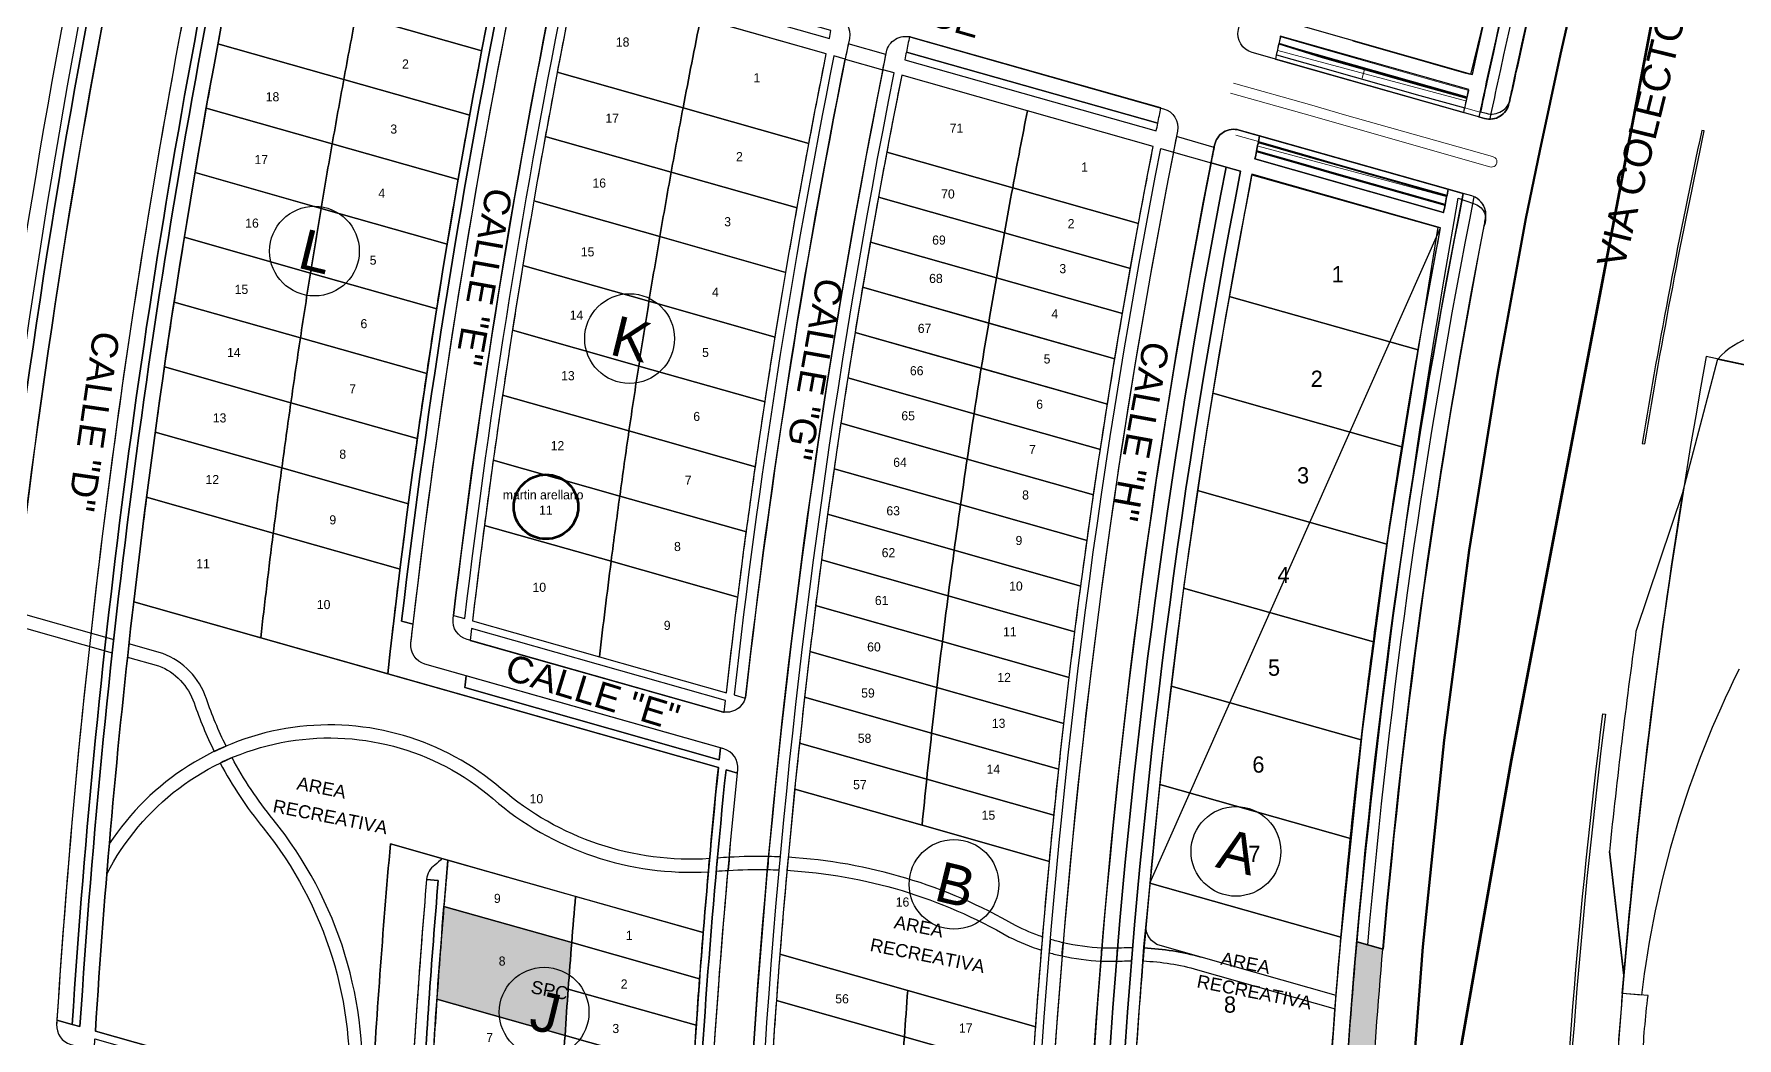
# Model space of a CAD drawing. Header units: millimetres. Extents: x 547073 to 557369, y 9424164 to 9429566.
# Drawn here: x 548681.1 to 548942.6, y 9427925.7 to 9428079.8 of the extents above; entities that cross this region are included whole.
import ezdxf

# ---------------------------------------------------------------- set-up
doc = ezdxf.new("R2010")
doc.units = ezdxf.units.MM
doc.linetypes.add('DASHED2', pattern=[9.525, 6.35, -3.175])
doc.layers.add('--- HATCH VEREDAS', color=7, linetype='Continuous', lineweight=25, true_color=0xb4b4b4)
for name, color, linetype in [('--- VIAS', 9, 'Continuous'), ('lotes verdes', 84, 'Continuous'), ('MANZANA', 4, 'Continuous'), ('NUMERACION', 1, 'Continuous'), ('TEXTO', 5, 'Continuous'), ('TEXTO-CATASTRO', 12, 'Continuous'), ('trazado vias 2', 9, 'Continuous')]:
    doc.layers.add(name, color=color, linetype=linetype)
for name, color, linetype, lineweight in [('blockgrass', 8, 'Continuous', 5), ('COMERCIO VECINAL', 30, 'Continuous', 13), ('EPS GRAU', 1, 'DASHED2', 13), ('MANZANAS', 1, 'Continuous', 30), ('polilinea lote', 201, 'Continuous', 25), ('SARDSU', 34, 'Continuous', 25), ('trazado manzanas', 6, 'Continuous', 25), ('VEREDAS', 140, 'Continuous', 20)]:
    doc.layers.add(name, color=color, linetype=linetype, lineweight=lineweight)
doc.styles.add('KBYOZ', font='micross.ttf')

# ---------------------------------------------------------------- blocks, each defined once
blk = doc.blocks.new('separador')
at = {"layer": '--- VIAS'}
for points in [[(543441.51, 9428551.35, -0.008712), (543450.93, 9428586.14, -0.013225), (543466.71, 9428635.72, -0.013225)], [(543441.9, 9428551.27, -0.008709), (543451.31, 9428586.03, -0.013232), (543467.1, 9428635.62, -0.013232)]]:
    blk.add_lwpolyline(points, format="xyb", dxfattribs=at)
blk.add_lwpolyline([(543433.71, 9428516.21), (543433.32, 9428516.29, 0.011832), (543424.15, 9428468.21), (543424.55, 9428468.15, -0.011831)], format="xyb", close=True, dxfattribs=at)
at = {"layer": 'trazado manzanas'}
for points in [[(543466.71, 9428635.72), (543467.1, 9428635.62)], [(543441.51, 9428551.35), (543441.9, 9428551.27)]]:
    blk.add_lwpolyline(points, dxfattribs=at)

msp = doc.modelspace()

# ---------------------------------------------------------------- hatches: boundary and pattern name
at = {"layer": 'EPS GRAU', "true_color": 0x6d186d}
h = msp.add_hatch(color=206, dxfattribs=at)
h.dxf.hatch_style = 1
h.paths.add_polyline_path([(548763.666, 9427940.31), (548744.046, 9427945.87, 0.0029558), (548742.968, 9427931.624), (548762.636, 9427926.05, -0.0030077)])
at = {"layer": 'trazado vias 2'}
h = msp.add_hatch(dxfattribs=at)
h.set_pattern_fill('_USER', color=256, angle=345.01637, pattern_type=0)
h.set_pattern_definition([(345.01637, (544560.1004, 9424947.4501), (0.25854305, 0.96599974), [])])
edge = h.paths.add_edge_path()
edge.add_line((548692.148, 9428189.973), (548687.368, 9428190.416))
edge.add_arc((547880.087, 9428265.197), 810.737, 352.830143, 354.70764, ccw=False)
edge.add_arc((547741.071, 9428302.335), 953.5, 350.849811, 351.658466, ccw=False)
edge.add_line((548682.438, 9428150.707), (548687.177, 9428149.943))
edge.add_arc((547741.071, 9428302.335), 958.3, 350.849811, 351.6614)
edge.add_arc((547880.087, 9428265.197), 815.537, 352.826694, 354.70764)
edge = h.paths.add_edge_path()
edge.add_line((548660.726, 9428032.938), (548656.12, 9428034.288))
edge.add_arc((547302.257, 9428436.964), 1412.477, 342.451354, 343.43607, ccw=False)
edge.add_line((548649, 9428011.08), (548653.577, 9428009.635))
edge.add_arc((547302.472, 9428436.895), 1417.052, 342.451449, 343.437046)
at = {"layer": 'VEREDAS'}
h = msp.add_hatch(color=256, dxfattribs=at)
h.dxf.hatch_style = 1
h.paths.add_polyline_path([(548888.177, 9427939.273), (548884.095, 9427940.433), (548883.117, 9427928.39), (548882.162, 9427914.947), (548886.286, 9427913.795)])

# ---------------------------------------------------------------- linework, layer by layer
at = {"layer": '--- HATCH VEREDAS', "lineweight": 15, "elevation": 35.757}
msp.add_lwpolyline([(548928.91, 9427932.184), (548924.96, 9427932.512, 0.0022967), (548924.223, 9427923.106), (548928.047, 9427922.046, -0.0168189)], format="xyb", close=True, dxfattribs=at)
at = {"layer": '--- VIAS'}
msp.add_lwpolyline([(548915.134, 9427885.401), (548914.734, 9427885.415, -0.021837), (548921.974, 9427975.431), (548922.371, 9427975.381, 0.021837)], format="xyb", close=True, dxfattribs=at)
msp.add_lwpolyline([(548925.195, 9427935.289), (548922.979, 9427954.283)], dxfattribs=at)
at = {"color": 1, "lineweight": 80}
msp.add_lwpolyline([(548480.78, 9427743.947), (548616.569, 9427769.27), (548730.272, 9427773.763), (548875.766, 9427745.772), (548913.241, 9427725.812), (548890.672, 9427869.652), (548907.944, 9427968.333), (548938.504, 9428129.041), (548970.223, 9428218.903), (549016.937, 9428307.396), (549033.801, 9428339.343), (548556.155, 9428465.543), (548592.047, 9428236.593), (548494.265, 9427967.646), (548480.78, 9427743.947)], dxfattribs=at)
for points in [[(549001.941, 9428331.56, 0.528532), (548999.608, 9428335.934, 0.0509026), (548922.294, 9428144.309, 0.0173426), (548904.175, 9428072.477, 0.0014995), (548903.201, 9428067.914), (548904.066, 9428067.668, 0.4338078), (548907.819, 9428069.929, -0.0008691), (548908.182, 9428071.612, -0.0090439), (548916.977, 9428109.087, -0.0082974), (548926.232, 9428143.169, -0.0502147)], [(548897.07, 9428050.092), (548868.103, 9428058.302, 0.0249052), (548852.421, 9427949.453)], [(548903.732, 9428050.417, 0.0537426), (548903.606, 9428049.846, 0.0255945), (548888.254, 9427939.31), (548884.238, 9427940.449, -0.0209915), (548899.78, 9428054.62), (548902.126, 9428053.797, -0.4757194)]]:
    msp.add_lwpolyline(points, format="xyb", close=True)
at = {"elevation": 35.757}
msp.add_lwpolyline([(548924.96, 9427932.512), (548925.195, 9427935.289)], dxfattribs=at)
at = {"color": 1, "lineweight": 100}
msp.add_circle((548759.712, 9428007.242), 4.944, dxfattribs=at)
at = {"layer": 'blockgrass'}
for p, q in [((548901.095, 9428069.553, 31.736), (548872.078, 9428077.328, 31.736)), ((548885.039, 9428073.065, 31.736), (548885.453, 9428074.611, 31.736)), ((548898.078, 9428054.832, 31.736), (548869.037, 9428062.613, 31.736))]:
    msp.add_line(p, q, dxfattribs=at)
at = {"layer": 'COMERCIO VECINAL'}
msp.add_lwpolyline([(548897.07, 9428050.092), (548868.103, 9428058.302, 0.0249052), (548852.421, 9427949.453)], format="xyb", close=True, dxfattribs=at)
at = {"layer": 'lotes verdes'}
for points in [[(548735.833, 9427955.474), (548744.647, 9427952.976), (548783.853, 9427941.864, -0.0054419), (548786.181, 9427967.189), (548696.417, 9427992.63, 0.0131244), (548690.53, 9427926.738), (548732.824, 9427914.751, 0.0551658), (548732.933, 9427915.402, -0.0082514)], [(548837.01, 9427952.782), (548797.904, 9427963.866, 0.0055004), (548795.624, 9427938.527), (548834.899, 9427927.396, -0.0057049)]]:
    msp.add_lwpolyline(points, format="xyb", close=True, dxfattribs=at)
at = {"layer": 'MANZANA', "flags": 128}
for points in [[(548972.537, 9428337.212), (548994.232, 9428331.068), (548991.761, 9428326.331), (548983.005, 9428308.748), (548973.197, 9428287.967), (548962.875, 9428264.843), (548953.567, 9428242.472), (548944.76, 9428219.793), (548939.715, 9428206.036), (548938.708, 9428203.17), (548927.555, 9428170.047), (548919.575, 9428143.73), (548911.682, 9428114.773), (548901.665, 9428073.606), (548895.455, 9428075.364), (548883.621, 9428078.727)], [(548901.006, 9428073.792), (548895.455, 9428075.364), (548883.621, 9428078.727)], [(548850.158, 9427921.245), (548851.301, 9427936.653), (548851.527, 9427939.663), (548852.607, 9427950.654), (548854.213, 9427967.003), (548857.67, 9427995.199), (548861.157, 9428018.866), (548863.123, 9428030.875), (548867.636, 9428055.694), (548868.092, 9428058.224), (548896.635, 9428050.162), (548888.958, 9428002.455), (548885.008, 9427972.752), (548881.695, 9427940.594), (548880.929, 9427931.618), (548880.723, 9427928.56), (548879.766, 9427915.089)]]:
    msp.add_lwpolyline(points, dxfattribs=at)
at = {"layer": 'MANZANAS'}
for centre in [(548724.168, 9428046.505), (548772.547, 9428033.073), (548865.644, 9427954.324), (548822.354, 9427949.259), (548759.429, 9427929.631)]:
    msp.add_circle(centre, 6.888, dxfattribs=at)
at = {"layer": 'polilinea lote'}
for points in [[(548906.137, 9428092.216), (548877.245, 9428100.405, 0.004308), (548873.031, 9428081.851), (548901.951, 9428073.654, -0.0044287)], [(548752.576, 9428091.046), (548733.28, 9428096.515, 0.0028308), (548730.539, 9428082.741), (548749.853, 9428077.267, -0.0028775)], [(548730.539, 9428082.741), (548711.227, 9428088.214, 0.0019913), (548709.35, 9428078.352), (548728.675, 9428072.875, -0.0020237)], [(548783.453, 9428082.295), (548764.154, 9428087.765, 0.0029063), (548761.442, 9428073.982), (548780.759, 9428068.507, -0.0029555)], [(548749.853, 9428077.267), (548730.539, 9428082.741, 0.0020237), (548728.675, 9428072.875), (548748.003, 9428067.397, -0.0020571)], [(548802.754, 9428076.824), (548783.453, 9428082.295, 0.0029555), (548780.759, 9428068.507), (548800.08, 9428063.031, -0.0030065)], [(548728.675, 9428072.875), (548709.35, 9428078.352, 0.0019928), (548707.55, 9428068.469), (548726.89, 9428062.987, -0.0020252)], [(548748.003, 9428067.397), (548728.675, 9428072.875, 0.0020252), (548726.89, 9428062.987), (548746.234, 9428057.504, -0.0020587)], [(548780.759, 9428068.507), (548761.442, 9428073.982, 0.0020777), (548759.601, 9428064.11), (548778.934, 9428058.63, -0.002113)], [(548833.639, 9428068.07), (548814.335, 9428073.542, 0.0026037), (548812.043, 9428061.719), (548831.365, 9428056.242, -0.0026499)], [(548726.89, 9428062.987), (548707.55, 9428068.469, 0.0019944), (548705.827, 9428058.563), (548725.184, 9428053.077, -0.0020269)], [(548780.759, 9428068.507, 0.002113), (548778.934, 9428058.63), (548798.27, 9428053.15, -0.0021495), (548800.08, 9428063.031)], [(548852.945, 9428062.598), (548833.639, 9428068.07, 0.0026499), (548831.365, 9428056.242), (548850.689, 9428050.765, -0.0026977)], [(548746.234, 9428057.504), (548726.89, 9428062.987, 0.0020269), (548725.184, 9428053.077), (548744.544, 9428047.589, -0.0020605)], [(548778.934, 9428058.63), (548759.601, 9428064.11, 0.0020794), (548757.841, 9428054.214), (548777.19, 9428048.73, -0.0021147)], [(548831.365, 9428056.242), (548812.043, 9428061.719, 0.0015199), (548810.762, 9428054.806), (548830.095, 9428049.327, -0.0015469)], [(548725.184, 9428053.077), (548705.827, 9428058.563, 0.0019961), (548704.182, 9428048.635), (548723.557, 9428043.144, -0.0020287)], [(548798.27, 9428053.15), (548778.934, 9428058.63, 0.0021147), (548777.19, 9428048.73), (548796.543, 9428043.245, -0.0021513)], [(548897.07, 9428050.092), (548868.103, 9428058.302, 0.0043185), (548864.608, 9428039.545), (548893.609, 9428031.325, -0.0044889)], [(548777.19, 9428048.73), (548757.841, 9428054.214, 0.0020812), (548756.162, 9428044.296), (548775.529, 9428038.807, -0.0021166)], [(548849.431, 9428043.846), (548810.762, 9428054.806, 0.0045654), (548807.168, 9428033.998), (548845.914, 9428023.016, -0.0047309)], [(548830.095, 9428049.327), (548810.762, 9428054.806, 0.0015208), (548809.523, 9428047.882), (548828.867, 9428042.399, -0.0015479)], [(548831.365, 9428056.242, 0.0015469), (548830.095, 9428049.327), (548849.431, 9428043.846, -0.0015749), (548850.689, 9428050.765)], [(548744.544, 9428047.589), (548725.184, 9428053.077, 0.0020287), (548723.557, 9428043.144), (548742.935, 9428037.651, -0.0020624)], [(548830.095, 9428049.327, 0.0015479), (548828.867, 9428042.399), (548848.215, 9428036.915, -0.0015759), (548849.431, 9428043.846)], [(548723.557, 9428043.144), (548704.182, 9428048.635, 0.0019979), (548702.615, 9428038.685), (548722.008, 9428033.189, -0.0020306)], [(548796.543, 9428043.245), (548777.19, 9428048.73, 0.0021166), (548775.529, 9428038.807), (548794.901, 9428033.317, -0.0021533)], [(548828.867, 9428042.399), (548809.523, 9428047.882, 0.0015218), (548808.324, 9428040.946), (548827.682, 9428035.459, -0.0015489)], [(548775.529, 9428038.807), (548756.162, 9428044.296, 0.0020831), (548754.565, 9428034.355), (548773.951, 9428028.861, -0.0021187)], [(548742.935, 9428037.651), (548723.557, 9428043.144, 0.0020306), (548722.008, 9428033.189), (548741.407, 9428027.691, -0.0020644)], [(548848.215, 9428036.915), (548828.867, 9428042.399, 0.0015489), (548827.682, 9428035.459), (548847.043, 9428029.972, -0.0015769)], [(548722.008, 9428033.189), (548702.615, 9428038.685, 0.0019999), (548701.126, 9428028.714), (548720.54, 9428023.211, -0.0020327)], [(548794.901, 9428033.317), (548775.529, 9428038.807, 0.0021187), (548773.951, 9428028.861), (548793.342, 9428023.365, -0.0021555)], [(548827.682, 9428035.459), (548808.324, 9428040.946, 0.0015228), (548807.168, 9428033.998), (548826.538, 9428028.507, -0.0015499)], [(548893.609, 9428031.325), (548864.608, 9428039.545, 0.0034146), (548862.073, 9428024.672), (548891.112, 9428016.442, -0.0035497)], [(548722.008, 9428033.189, 0.0020327), (548720.54, 9428023.211), (548739.959, 9428017.707, -0.0020666), (548741.407, 9428027.691)], [(548773.951, 9428028.861), (548754.565, 9428034.355, 0.0020852), (548753.048, 9428024.391), (548772.455, 9428018.891, -0.0021209)], [(548826.538, 9428028.507), (548807.168, 9428033.998, 0.0015239), (548806.053, 9428027.038), (548825.437, 9428021.544, -0.0015511)], [(548847.043, 9428029.972), (548827.682, 9428035.459, 0.0015499), (548826.538, 9428028.507), (548845.914, 9428023.016, -0.0015781)], [(548720.54, 9428023.211), (548701.126, 9428028.714, 0.0020021), (548699.716, 9428018.719), (548719.151, 9428013.211, -0.002035)], [(548793.342, 9428023.365), (548773.951, 9428028.861, 0.0021209), (548772.455, 9428018.891), (548791.868, 9428013.389, -0.0021578)], [(548826.538, 9428028.507, 0.0015511), (548825.437, 9428021.544), (548844.827, 9428016.048, -0.0015793), (548845.914, 9428023.016)], [(548825.437, 9428021.544), (548806.053, 9428027.038, 0.001525), (548804.979, 9428020.066), (548824.379, 9428014.568, -0.0015522)], [(548739.959, 9428017.707), (548720.54, 9428023.211, 0.002035), (548719.151, 9428013.211), (548738.593, 9428007.701, -0.002069)], [(548772.455, 9428018.891), (548753.048, 9428024.391, 0.0020875), (548751.614, 9428014.404), (548771.043, 9428008.897, -0.0021233)], [(548891.112, 9428016.442), (548862.073, 9428024.672, 0.00342), (548859.739, 9428009.743), (548888.823, 9428001.5, -0.0035556)], [(548844.827, 9428016.048), (548825.437, 9428021.544, 0.0015522), (548824.379, 9428014.568), (548843.784, 9428009.068, -0.0015805)], [(548719.151, 9428013.211), (548699.716, 9428018.719, 0.0020043), (548698.384, 9428008.703), (548717.842, 9428003.188, -0.0020373)], [(548791.868, 9428013.389), (548772.455, 9428018.891, 0.0021233), (548771.043, 9428008.897), (548790.478, 9428003.389, -0.0021603)], [(548824.379, 9428014.568), (548804.979, 9428020.066, 0.0015262), (548803.948, 9428013.083), (548823.363, 9428007.58, -0.0015535)], [(548738.593, 9428007.701), (548719.151, 9428013.211, 0.0020373), (548717.842, 9428003.188), (548737.307, 9427997.671, -0.0020715)], [(548771.043, 9428008.897), (548751.614, 9428014.404, 0.0020899), (548750.261, 9428004.394), (548769.713, 9427998.88, -0.0021258)], [(548823.363, 9428007.58), (548803.948, 9428013.083, 0.0015274), (548802.958, 9428006.088), (548822.39, 9428000.58, -0.0015548)], [(548843.784, 9428009.068), (548824.379, 9428014.568, 0.0015535), (548823.363, 9428007.58), (548842.785, 9428002.076, -0.0015818)], [(548888.823, 9428001.5), (548859.739, 9428009.743, 0.003426), (548857.605, 9427994.757), (548886.743, 9427986.498, -0.0035623)], [(548717.842, 9428003.188), (548698.384, 9428008.703, 0.003212), (548696.417, 9427992.63), (548715.915, 9427987.104, -0.003265)], [(548790.478, 9428003.389), (548771.043, 9428008.897, 0.0021258), (548769.713, 9427998.88), (548789.173, 9427993.365, -0.002163)], [(548842.785, 9428002.076), (548823.363, 9428007.58, 0.0015548), (548822.39, 9428000.58), (548841.828, 9427995.071, -0.0015832)], [(548769.713, 9427998.88), (548750.261, 9428004.394, 0.003056), (548748.433, 9427989.736), (548767.923, 9427984.212, -0.0031086)], [(548802.958, 9428006.088, 0.0015287), (548802.01, 9427999.081), (548821.459, 9427993.568, -0.0015562), (548822.39, 9428000.58)], [(548737.307, 9427997.671), (548717.842, 9428003.188, 0.003265), (548715.915, 9427987.104), (548735.421, 9427981.575, -0.0033199)], [(548841.828, 9427995.071), (548822.39, 9428000.58, 0.0015562), (548821.459, 9427993.568), (548840.916, 9427988.054, -0.0015847)], [(548789.173, 9427993.365), (548769.713, 9427998.88, 0.0031086), (548767.923, 9427984.212), (548787.422, 9427978.686, -0.0031632)], [(548821.459, 9427993.568), (548802.01, 9427999.081, 0.0015301), (548801.104, 9427992.062), (548820.571, 9427986.544, -0.0015576)], [(548886.743, 9427986.498), (548857.605, 9427994.757, 0.0034327), (548855.674, 9427979.713), (548884.873, 9427971.438, -0.0035698)], [(548820.571, 9427986.544), (548801.104, 9427992.062, 0.0015315), (548800.24, 9427985.031), (548819.727, 9427979.508, -0.0015591)], [(548821.459, 9427993.568, 0.0015576), (548820.571, 9427986.544), (548840.047, 9427981.024, -0.0015862), (548840.916, 9427988.054)], [(548820.571, 9427986.544, 0.0015591), (548819.727, 9427979.508), (548839.222, 9427973.983, -0.0015878), (548840.047, 9427981.024)], [(548819.727, 9427979.508), (548800.24, 9427985.031, 0.001533), (548799.419, 9427977.988), (548818.925, 9427972.459, -0.0015607)], [(548839.222, 9427973.983), (548819.727, 9427979.508, 0.0015607), (548818.925, 9427972.459), (548838.44, 9427966.928, -0.0015894)], [(548884.873, 9427971.438), (548855.674, 9427979.713, 0.0034401), (548853.945, 9427964.612), (548883.214, 9427956.317, -0.003578)], [(548818.925, 9427972.459), (548799.419, 9427977.988, 0.0015345), (548798.64, 9427970.933), (548818.167, 9427965.399, -0.0015623)], [(548818.167, 9427965.399), (548798.64, 9427970.933, 0.0015361), (548797.904, 9427963.866), (548817.452, 9427958.326, -0.001564)], [(548818.925, 9427972.459, 0.0015623), (548818.167, 9427965.399), (548837.703, 9427959.861, -0.0015912), (548838.44, 9427966.928)], [(548818.167, 9427965.399, 0.001564), (548817.452, 9427958.326), (548837.01, 9427952.782, -0.0015929), (548837.703, 9427959.861)], [(548837.01, 9427952.782), (548817.452, 9427958.326), (548797.904, 9427963.866, 0.0055004), (548795.624, 9427938.527), (548815.254, 9427932.964), (548834.899, 9427927.396, -0.0057049)], [(548883.214, 9427956.317), (548853.945, 9427964.612, 0.0034482), (548852.421, 9427949.453), (548881.769, 9427941.135, -0.003587)], [(548764.244, 9427947.421), (548744.647, 9427952.976, 0.0014753), (548744.046, 9427945.87), (548763.666, 9427940.31, -0.0015011)], [(548783.853, 9427941.864), (548764.244, 9427947.421, 0.0015011), (548763.666, 9427940.31), (548783.298, 9427934.745, -0.0015278)], [(548881.769, 9427941.135), (548852.421, 9427949.453, 0.005767), (548850.341, 9427924.058), (548879.839, 9427915.698, -0.0060007)], [(548763.666, 9427940.31), (548744.046, 9427945.87, 0.0029558), (548742.968, 9427931.624), (548762.636, 9427926.05, -0.0030077)], [(548763.666, 9427940.31, 0.0015029), (548763.129, 9427933.186), (548782.787, 9427927.614, -0.0015297), (548783.298, 9427934.745)], [(548815.254, 9427932.964), (548795.624, 9427938.527, 0.0015443), (548795.084, 9427931.405), (548814.74, 9427925.834, -0.0015727)], [(548762.636, 9427926.05), (548742.968, 9427931.624, 0.0014806), (548742.492, 9427924.484), (548762.184, 9427918.902, -0.0015067)], [(548763.129, 9427933.186, 0.0015048), (548762.636, 9427926.05), (548782.318, 9427920.471, -0.0015317), (548782.787, 9427927.614)], [(548814.74, 9427925.834), (548795.084, 9427931.405, 0.0015463), (548794.588, 9427924.27), (548814.269, 9427918.691, -0.0015747)], [(548815.254, 9427932.964, 0.0015727), (548814.74, 9427925.834), (548834.41, 9427920.258, -0.0016021), (548834.899, 9427927.396)], [(548762.636, 9427926.05, 0.0015067), (548762.184, 9427918.902), (548781.893, 9427913.316, -0.0015337), (548782.318, 9427920.471)], [(548814.74, 9427925.834, 0.0015747), (548814.269, 9427918.691), (548833.967, 9427913.108, -0.0016043), (548834.41, 9427920.258)]]:
    msp.add_lwpolyline(points, format="xyb", close=True, dxfattribs=at)
for points in [[(548847.043, 9428029.972), (548808.324, 9428040.946)], [(548839.222, 9427973.983), (548800.24, 9427985.031)]]:
    msp.add_lwpolyline(points, dxfattribs=at)
at = {"layer": 'SARDSU', "flags": 128}
for points in [[(548946.521, 9428189.763), (548938.93, 9428166.652), (548930.952, 9428140.345), (548923.398, 9428112.1), (548918.259, 9428089.42), (548915.391, 9428076.773), (548912.211, 9428061.931), (548910.059, 9428051.528), (548905.749, 9428027.914), (548901.362, 9428000.573), (548897.512, 9427971.408), (548894.251, 9427939.679), (548892.256, 9427913.411), (548890.79, 9427882.447), (548890.285, 9427858.331), (548890.427, 9427825.906), (548891.297, 9427799.694), (548892.208, 9427783.111)], [(548946.521, 9428189.763), (548938.93, 9428166.652), (548930.952, 9428140.345), (548923.398, 9428112.1), (548918.259, 9428089.42), (548915.391, 9428076.773), (548912.211, 9428061.931), (548910.059, 9428051.528), (548905.749, 9428027.914), (548901.362, 9428000.573), (548897.512, 9427971.408), (548894.251, 9427939.679), (548892.256, 9427913.411), (548890.79, 9427882.447), (548890.285, 9427858.331), (548890.427, 9427825.906), (548891.297, 9427799.694), (548892.208, 9427783.111)], [(548946.521, 9428189.763), (548938.93, 9428166.652), (548930.952, 9428140.345), (548923.398, 9428112.1), (548918.259, 9428089.42), (548915.391, 9428076.773), (548912.211, 9428061.931), (548910.059, 9428051.528), (548905.749, 9428027.914), (548901.362, 9428000.573), (548897.512, 9427971.408), (548894.251, 9427939.679), (548892.256, 9427913.411), (548890.79, 9427882.447), (548890.285, 9427858.331), (548890.427, 9427825.906), (548891.297, 9427799.694), (548892.208, 9427783.111)], [(548946.521, 9428189.763), (548938.93, 9428166.652), (548930.952, 9428140.345), (548923.398, 9428112.1), (548918.259, 9428089.42), (548915.391, 9428076.773), (548912.211, 9428061.931), (548910.059, 9428051.528), (548905.749, 9428027.914), (548901.362, 9428000.573), (548897.512, 9427971.408), (548894.251, 9427939.679), (548892.256, 9427913.411), (548890.79, 9427882.447), (548890.285, 9427858.331), (548890.427, 9427825.906), (548891.297, 9427799.694), (548892.208, 9427783.111)], [(548946.662, 9428189.714), (548939.073, 9428166.607), (548931.097, 9428140.304), (548923.543, 9428112.064), (548918.406, 9428089.387), (548915.537, 9428076.741), (548912.358, 9428061.9), (548910.206, 9428051.499), (548905.897, 9428027.889), (548901.51, 9428000.551), (548897.661, 9427971.391), (548894.4, 9427939.666), (548892.406, 9427913.402), (548890.94, 9427882.442), (548890.435, 9427858.33), (548890.577, 9427825.909), (548891.447, 9427799.701), (548892.358, 9427783.119)], [(548946.662, 9428189.714), (548939.073, 9428166.607), (548931.097, 9428140.304), (548923.543, 9428112.064), (548918.406, 9428089.387), (548915.537, 9428076.741), (548912.358, 9428061.9), (548910.206, 9428051.499), (548905.897, 9428027.889), (548901.51, 9428000.551), (548897.661, 9427971.391), (548894.4, 9427939.666), (548892.406, 9427913.402), (548890.94, 9427882.442), (548890.435, 9427858.33), (548890.577, 9427825.909), (548891.447, 9427799.701), (548892.358, 9427783.119)], [(548946.662, 9428189.714), (548939.073, 9428166.607), (548931.097, 9428140.304), (548923.543, 9428112.064), (548918.406, 9428089.387), (548915.537, 9428076.741), (548912.358, 9428061.9), (548910.206, 9428051.499), (548905.897, 9428027.889), (548901.51, 9428000.551), (548897.661, 9427971.391), (548894.4, 9427939.666), (548892.406, 9427913.402), (548890.94, 9427882.442), (548890.435, 9427858.33), (548890.577, 9427825.909), (548891.447, 9427799.701), (548892.358, 9427783.119)], [(548901.096, 9428069.939), (548894.458, 9428071.776), (548878.947, 9428076.197), (548872.255, 9428078.266)], [(548901.136, 9428070.084), (548894.499, 9428071.921), (548878.99, 9428076.341), (548872.299, 9428078.409)], [(548871.874, 9428076.66), (548878.575, 9428074.761), (548893.872, 9428070.431), (548900.763, 9428068.492)], [(548897.759, 9428053.678), (548880.776, 9428058.461), (548875.642, 9428059.941), (548868.822, 9428061.9)], [(548869.074, 9428063.194), (548875.836, 9428061.25), (548881.27, 9428059.687), (548898.006, 9428054.949)], [(548869.115, 9428063.338), (548875.877, 9428061.394), (548881.311, 9428059.831), (548898.047, 9428055.093)], [(548897.752, 9428053.524), (548880.735, 9428058.317), (548875.601, 9428059.797), (548868.78, 9428061.756)]]:
    msp.add_lwpolyline(points, dxfattribs=at)
at = {"layer": 'trazado manzanas'}
for points in [[(548994.267, 9428331.243), (548964.825, 9428339.588, 0.047649), (548891.135, 9428153.319, 0.0166974), (548873.031, 9428081.851), (548901.951, 9428073.654, -0.0171274), (548919.955, 9428144.986, -0.0491065)], [(548690.835, 9428108.545), (548681.928, 9428111.07, -0.0180555), (548665.675, 9428043.684, -0.0123085), (548651.863, 9427998.606), (548672.281, 9427992.819, -0.0228257)], [(548752.576, 9428091.046), (548713.986, 9428101.984, 0.0219798), (548696.417, 9427992.63), (548735.421, 9427981.575, -0.0227114)], [(548802.754, 9428076.824), (548764.154, 9428087.765, 0.0205491), (548748.433, 9427989.736), (548787.422, 9427978.686, -0.0212636)], [(548852.945, 9428062.598), (548814.335, 9428073.542, 0.0618142), (548793.502, 9427789.476, -0.0114766), (548812.953, 9427783.415), (548834.288, 9427776.788, -0.0644076)], [(548897.07, 9428050.092), (548868.103, 9428058.302, 0.0652329), (548850.148, 9427771.862), (548881.149, 9427762.232, -0.068127)], [(548962.297, 9428025.117), (548937.836, 9428030.34, 0.0721382), (548927.551, 9427735.722), (548985.144, 9427717.833, -0.0000034), (548983.176, 9427733.359, -0.0430294), (548977.87, 9427900.257, -0.0039004), (548978.811, 9427915.394, -0.0268338), (548991.652, 9428018.85)], [(548934.32, 9428009.7), (548927.064, 9427988.099, 0.0082604), (548922.979, 9427954.283), (548925.195, 9427935.29, -0.0182562)], [(548690.53, 9427926.738, -0.0131244), (548696.417, 9427992.63), (548786.181, 9427967.189, 0.0142), (548781.265, 9427901.022), (548741.772, 9427912.215, -0.0084546), (548744.647, 9427952.976), (548735.833, 9427955.474, 0.0082514), (548732.933, 9427915.402, -0.0551658), (548732.824, 9427914.751)]]:
    msp.add_lwpolyline(points, format="xyb", close=True, dxfattribs=at)
for points in [[(548951.034, 9428033.632, 0.2679492), (548939.618, 9428029.934), (548959.092, 9428025.776, -0.0558725)], [(548942.886, 9427982.282, 0.0863936), (548927.913, 9427932.241), (548924.96, 9427932.486, 0.0023051), (548924.221, 9427923.046, 0.0065639), (548922.592, 9427896.133), (548925.587, 9427895.992, 0.0807282), (548929.259, 9427872.237, -0.1021298), (548932.545, 9427834.154, 0.0473187), (548930.832, 9427759.435, 0.2790239), (548951.513, 9427733.648)]]:
    msp.add_lwpolyline(points, format="xyb", dxfattribs=at)
at = {"layer": 'trazado manzanas', "elevation": 35.757}
msp.add_lwpolyline([(548934.32, 9428009.701), (548939.618, 9428029.959)], dxfattribs=at)
at = {"layer": 'trazado vias 2'}
for points in [[(548916.877, 9428109.097, 0.0090439), (548908.094, 9428071.62, 0.000593), (548907.565, 9428069.152, -0.4338078), (548903.813, 9428066.89), (548868.139, 9428077.001, -0.3955315), (548866.025, 9428080.519, -0.0173782), (548884.816, 9428155.127, -0.0483681), (548960.114, 9428344.656, -0.3571588), (548963.6, 9428346.171), (548999.939, 9428335.872, -0.4759184), (549001.779, 9428331.594, 0.0502147), (548926.124, 9428143.182, 0.0173426), (548908.094, 9428071.62, 0.000593), (548907.565, 9428069.152, 0.000593)], [(548742.647, 9427952.231, 0.221939), (548741.382, 9427950.03, 0.0077903), (548738.776, 9427912.375, 0.3504017), (548740.954, 9427909.329), (548780.447, 9427898.135, 0.4834315), (548784.262, 9427900.884, -0.0142), (548789.165, 9427966.881, 0.3642264), (548786.999, 9427970.075), (548741.134, 9427983.074, -0.3675284), (548738.972, 9427986.302, -0.0222825), (548756.118, 9428093.387, 0.3930296), (548753.997, 9428096.88), (548712.521, 9428108.635, 0.4349809), (548708.766, 9428106.362, 0.0356249), (548684.583, 9427927.765, 0.3531679), (548686.759, 9427924.689), (548729.119, 9427912.683, 0.4803557), (548732.933, 9427915.402)], [(548711.67, 9428102.64, 0.035046), (548688.168, 9427927.408), (548686.987, 9427927.743), (548684.624, 9427928.412, 0.000128), (548684.583, 9427927.765, 0.3531679), (548686.759, 9427924.689), (548690.341, 9427923.674, -0.0003655), (548690.454, 9427925.513), (548729.245, 9427914.518, 0.001667), (548729.095, 9427912.69, 0.4140896), (548732.824, 9427914.751), (548690.53, 9427926.738, -0.0131244), (548696.417, 9427992.63, -0.0219798), (548713.986, 9428101.984)], [(548688.371, 9427924.232), (548729.119, 9427912.683, 0.4142136), (548732.824, 9427914.751), (548690.53, 9427926.738, -0.0131244), (548696.417, 9427992.63, -0.0219798), (548713.986, 9428101.984)], [(548752.576, 9428091.046, 0.0227114), (548735.421, 9427981.575), (548786.181, 9427967.189, 0.0054419), (548783.853, 9427941.864, 0.0087574), (548781.265, 9427901.022)], [(548752.576, 9428091.046, 0.0227114), (548735.421, 9427981.575), (548786.181, 9427967.189, 0.0054419), (548783.853, 9427941.864, 0.0087574), (548781.265, 9427901.022)], [(548782.451, 9427900.685, -0.0142153), (548787.353, 9427966.856), (548789.111, 9427966.358, -0.0001129), (548789.165, 9427966.881, 0.3642264), (548786.999, 9427970.075), (548786.496, 9427970.217, 0.0003909), (548786.306, 9427968.4), (548747.261, 9427979.467, -0.0003776), (548747.462, 9427981.281), (548741.134, 9427983.074, -0.3675284), (548738.972, 9427986.302, -0.0006), (548739.309, 9427989.204), (548737.554, 9427989.702, -0.0209877), (548753.733, 9428090.718)], [(548782.451, 9427900.685, -0.0142153), (548787.353, 9427966.856), (548789.111, 9427966.358, -0.0001129), (548789.165, 9427966.881, 0.3642264), (548786.999, 9427970.075), (548786.496, 9427970.217, 0.0003909), (548786.306, 9427968.4), (548747.261, 9427979.467, -0.0003776), (548747.462, 9427981.281), (548741.134, 9427983.074, -0.3675284), (548738.972, 9427986.302, -0.0006), (548739.309, 9427989.204), (548737.554, 9427989.702, -0.0209877), (548753.733, 9428090.718)], [(548815.745, 9428079.378), (548854.54, 9428068.383, -0.3910637), (548856.664, 9428064.911, 0.065098), (548837.487, 9427776.915, -0.5255419), (548833.603, 9427773.859), (548812.029, 9427780.561, 0.0114969), (548792.676, 9427786.592, -0.3207168), (548790.506, 9427789.325, -0.0624673), (548811.986, 9428077.086, -0.4369221), (548815.745, 9428079.378)], [(548843.656, 9427774.506, -0.065514), (548862.362, 9428062.797, -0.4380073), (548866.123, 9428065.1), (548900.542, 9428055.345)], [(548741.772, 9427912.215, -0.0084546), (548744.647, 9427952.976), (548743.748, 9427953.23, -0.0622115), (548742.647, 9427952.231, 0.2219389), (548741.382, 9427950.03), (548743.176, 9427949.878, 0.0077341), (548740.588, 9427912.55)], [(548741.772, 9427912.215, -0.0084546), (548744.647, 9427952.976), (548743.748, 9427953.23, -0.0622115), (548742.647, 9427952.231, 0.2219389), (548741.382, 9427950.03), (548743.176, 9427949.878, 0.0077341), (548740.588, 9427912.55)]]:
    msp.add_lwpolyline(points, format="xyb", dxfattribs=at)
for points in [[(549001.779, 9428331.594, 0.528532), (548999.444, 9428335.968, 0.0509026), (548922.185, 9428144.321, 0.0173426), (548904.086, 9428072.483, 0.0012795), (548902.948, 9428067.135), (548903.813, 9428066.89, 0.4338078), (548907.565, 9428069.152, -0.000593), (548908.094, 9428071.62, -0.0090439), (548916.877, 9428109.097, -0.0082974), (548926.124, 9428143.182, -0.0502147)], [(549001.779, 9428331.594, 0.3559865), (549001.019, 9428335.309, 0.0509398), (548923.818, 9428143.849, 0.0173426), (548905.748, 9428072.125, 0.0012818), (548904.61, 9428066.776, 0.3560059), (548907.565, 9428069.152, -0.000593), (548908.094, 9428071.62, -0.0171452), (548925.891, 9428142.375, -0.0002072), (548926.124, 9428143.182, -0.0502147)], [(548692.471, 9428114.318, -0.3934035), (548696.709, 9428107.326, 0.0230625), (548678.106, 9427990.938, -0.4630459), (548670.508, 9427985.838), (548655.911, 9427989.975, -0.4285738), (548650.511, 9428000.226, 0.0049921), (548653.577, 9428009.635), (548649, 9428011.08, 0.0274845), (548675.469, 9428112.429, -0.4365565), (548682.985, 9428117.007)], [(548690.835, 9428108.545), (548681.928, 9428111.07, -0.0180555), (548665.675, 9428043.684, -0.0123085), (548651.863, 9427998.606), (548672.281, 9427992.819, -0.0228257)], [(548694.307, 9428107.561), (548693.15, 9428107.889, 0.0228691), (548674.621, 9427992.156), (548675.791, 9427991.824, -0.0228908)], [(548696.622, 9428106.905), (548694.307, 9428107.561, 0.0228908), (548675.791, 9427991.824), (548678.131, 9427991.161, -0.0229344)], [(548710.513, 9428102.968), (548708.198, 9428103.624, 0.0349441), (548684.624, 9427928.412), (548686.987, 9427927.743, -0.035012)], [(548711.67, 9428102.64), (548710.513, 9428102.968, 0.035012), (548686.987, 9427927.743), (548688.168, 9427927.408, -0.035046)], [(548804.166, 9428082.66, -0.3920922), (548806.288, 9428079.178, 0.0219077), (548790.403, 9427978.349, -0.4630239), (548786.603, 9427975.8), (548747.615, 9427986.85, -0.3685832), (548745.454, 9427990.089, -0.0211718), (548761.817, 9428091.316, -0.4359353), (548765.574, 9428093.598)], [(548755.47, 9428090.226), (548753.733, 9428090.718, 0.0209877), (548737.554, 9427989.702), (548739.309, 9427989.204, -0.0210192)], [(548764.635, 9428090.123), (548803.228, 9428079.184, -0.0002575), (548803.468, 9428080.364), (548764.877, 9428091.301, 0.0002489)], [(548762.996, 9428088.093), (548761.259, 9428088.585, 0.0204975), (548745.511, 9427990.565), (548747.264, 9427990.068, -0.0205284)], [(548811.913, 9428076.723), (548806.123, 9428078.364, 0.0005164), (548805.649, 9428076.004), (548811.44, 9428074.362, -0.0005191)], [(548815.745, 9428079.378, 0.0189042), (548815.525, 9428079.432, 0.0005185), (548815.046, 9428077.082), (548853.647, 9428066.141, -0.0005391), (548854.121, 9428068.502)], [(548872.205, 9428078.343, 0.0005463), (548871.704, 9428075.991), (548900.634, 9428067.791, -0.0005617), (548901.131, 9428070.145)], [(548872.458, 9428079.519, 0.0000498), (548872.412, 9428079.304, 0.0002233), (548872.205, 9428078.343), (548901.131, 9428070.145, -0.0002808), (548901.382, 9428071.321)], [(548805.649, 9428076.004), (548803.912, 9428076.496, 0.0212858), (548788.592, 9427978.354), (548790.308, 9427977.868, 0.0409554), (548790.403, 9427978.349, -0.0212128)], [(548815.046, 9428077.082, 0.0002602), (548814.808, 9428075.902), (548853.412, 9428064.961, -0.0002696), (548853.647, 9428066.141)], [(548792.283, 9427789.823, -0.0617465), (548813.177, 9428073.87), (548811.44, 9428074.362, 0.0616466), (548790.456, 9427790.337)], [(548869.271, 9428064.208), (548866.123, 9428065.1, 0.4380073), (548862.362, 9428062.797, 0.000625), (548861.827, 9428060.081), (548864.144, 9428059.424), (548866.365, 9428058.795, 0.0653556), (548848.51, 9427772.37), (548846.155, 9427773.102), (548843.698, 9427773.865, 0.0002904), (548843.785, 9427772.581), (548883.723, 9427760.176, -0.0695238), (548900.542, 9428055.345), (548898.225, 9428056.001, 0.0005623), (548897.759, 9428053.639, 0.0002812), (548897.528, 9428052.457), (548868.566, 9428060.666, -0.0002735), (548868.8, 9428061.847, -0.0005468)], [(548856.035, 9428061.723, 0.0643652), (548837.487, 9427776.915, -0.0914261), (548837.358, 9427775.834), (548835.515, 9427776.407, -0.0644884), (548854.104, 9428062.27)], [(548862.292, 9428062.444), (548856.5, 9428064.085, 0.0005408), (548856.035, 9428061.723), (548861.827, 9428060.081, -0.0005438)], [(548869.271, 9428064.208, 0.0005468), (548868.8, 9428061.847), (548897.759, 9428053.639, -0.0005623), (548898.225, 9428056.001)], [(548864.144, 9428059.424), (548861.827, 9428060.081, 0.0650321), (548843.698, 9427773.865), (548846.155, 9427773.102, -0.0651969)], [(548866.365, 9428058.795), (548864.144, 9428059.424, 0.0651969), (548846.155, 9427773.102), (548848.51, 9427772.37, -0.0653556)], [(548868.8, 9428061.847, 0.0002735), (548868.566, 9428060.666), (548897.528, 9428052.457, -0.0002812), (548897.759, 9428053.639)], [(548903.794, 9428050.631, -0.0002116), (548903.967, 9428051.515, 0.3900071), (548901.84, 9428054.977), (548900.542, 9428055.345, 0.0271794), (548884.187, 9427940.45), (548888.203, 9427939.312, -0.0264258)], [(548903.794, 9428050.631, -0.0002116), (548903.967, 9428051.515, 0.3560059), (548902.178, 9428054.859, 0.0272186), (548885.852, 9427939.978), (548888.203, 9427939.312, -0.0264258)], [(548707.579, 9427977.772, 0.2235445), (548700.87, 9427984.716), (548695.687, 9427986.185), (548695.465, 9427984.169), (548700.237, 9427982.817, -0.221228), (548705.686, 9427977.127, 0.032319), (548708.777, 9427969.669, -0.0123899), (548710.597, 9427970.5, -0.0325579)], [(548748.08, 9427986.718), (548786.603, 9427975.8, 0.0412769), (548787.089, 9427975.704, -0.0003817), (548787.286, 9427977.477), (548748.291, 9427988.529, 0.0003772)], [(548747.462, 9427981.281, 0.0003776), (548747.261, 9427979.467), (548786.306, 9427968.4, -0.0003909), (548786.496, 9427970.217)], [(548751.534, 9427962.43, 0.1947168), (548784.646, 9427951.193, -0.0004328), (548784.827, 9427953.208, -0.1964426), (548752.841, 9427963.945, 0.45366), (548692.668, 9427955.466), (548692.277, 9427950.808, -0.4864315)], [(548717.83, 9427959.204, -0.0472771), (548711.514, 9427968.717, 0.0130572), (548709.689, 9427967.888, 0.0478017), (548716.275, 9427957.946, -0.1924338), (548729.35, 9427915.736, -0.0017301), (548731.311, 9427915.18, 0.1941094)], [(548789.111, 9427966.358), (548787.353, 9427966.856, 0.0142153), (548782.451, 9427900.685), (548784.151, 9427900.203, 0.0576699), (548784.262, 9427900.884, -0.0140871)], [(548787.859, 9427953.423, 0.0057796), (548786.04, 9427953.3, 0.0004347), (548785.858, 9427951.279, -0.0059323), (548787.677, 9427951.409, -0.0004338)], [(548793.712, 9427951.533, -0.0004324), (548793.894, 9427953.53, 0.0191441), (548787.859, 9427953.423, 0.0004338), (548787.677, 9427951.409, -0.0196451)], [(548795.696, 9427953.472, 0.0057174), (548793.894, 9427953.53, 0.0004324), (548793.712, 9427951.533, -0.0058661), (548795.514, 9427951.478, -0.0004324)], [(548796.895, 9427953.411, 0.0004326), (548796.714, 9427951.418, -0.117511), (548830.838, 9427941.167, 0.03851), (548835.803, 9427939.132, -0.0004607), (548835.973, 9427941.182, -0.0345093), (548831.789, 9427942.928, 0.1171032)], [(548743.176, 9427949.878), (548741.382, 9427950.03, 0.0076501), (548738.813, 9427913.054), (548740.588, 9427912.55, -0.0077341)], [(548851.836, 9427943.003, 0.0007986), (548851.534, 9427939.489, -0.0581345), (548860.279, 9427938.077), (548854.008, 9427939.855, -0.3599866)], [(548839.11, 9427940.291, -0.0154428), (548837.146, 9427940.809, 0.00046), (548836.976, 9427938.764, 0.0190751), (548838.943, 9427938.278, -0.0004536)], [(548845.063, 9427939.479, -0.0457728), (548839.11, 9427940.291, 0.0004536), (548838.943, 9427938.278, 0.0431356), (548844.898, 9427937.484, -0.0004519)], [(548847.47, 9427939.461, -0.0183043), (548845.063, 9427939.479, 0.0004519), (548844.898, 9427937.484, 0.0172465), (548847.304, 9427937.456, -0.0004553)], [(548849.783, 9427939.525, 0.0112781), (548848.059, 9427939.483, -0.0044881), (548847.47, 9427939.461, 0.0004553), (548847.304, 9427937.456, 0.0060915), (548848.154, 9427937.485, -0.0101083), (548849.617, 9427937.525, -0.0004552)], [(548860.279, 9427938.077, 0.0581311), (548851.535, 9427939.489, 0.000453), (548851.368, 9427937.494, -0.0586771), (548859.733, 9427936.153), (548880.861, 9427930.165, -0.0004798), (548881.021, 9427932.198)], [(548888.203, 9427939.312), (548884.187, 9427940.45, 0.0059712), (548882.272, 9427915.008), (548886.308, 9427913.864, -0.0059951)]]:
    msp.add_lwpolyline(points, format="xyb", close=True, dxfattribs=at)
for points in [[(548638.572, 9428002.373), (548693.346, 9427986.849)], [(548637.935, 9428000.475), (548693.124, 9427984.833)], [(548743.748, 9427953.23), (548744.647, 9427952.976)]]:
    msp.add_lwpolyline(points, dxfattribs=at)
at = {"layer": 'trazado vias 2', "elevation": 35.757}
msp.add_lwpolyline([(548927.064, 9427988.1, 0.0082604), (548922.979, 9427954.283), (548925.195, 9427935.29)], format="xyb", dxfattribs=at)
msp.add_lwpolyline([(548928.91, 9427932.184), (548924.96, 9427932.512, 0.0022967), (548924.223, 9427923.106), (548928.047, 9427922.046, -0.0168189)], format="xyb", close=True, dxfattribs=at)
msp.add_lwpolyline([(548928.91, 9427932.184), (548924.96, 9427932.512)], dxfattribs=at)
at = {"layer": 'VEREDAS'}
msp.add_line((548896.635, 9428050.162), (548868.092, 9428058.224), dxfattribs=at)
at = {"layer": 'VEREDAS', "flags": 128}
for points in [[(548871.874, 9428076.66), (548872.51, 9428079.39), (548879.447, 9428077.415), (548894.835, 9428073.037), (548901.383, 9428071.186), (548900.763, 9428068.492), (548903.085, 9428067.845), (548906.804, 9428084.45), (548914.07, 9428114.244), (548921.862, 9428142.824), (548929.915, 9428169.45), (548937.213, 9428191.581)], [(548897.54, 9428052.403), (548880.557, 9428057.186), (548875.423, 9428058.666), (548868.602, 9428060.625), (548868.822, 9428061.9), (548869.128, 9428063.334), (548865.603, 9428064.298)]]:
    msp.add_lwpolyline(points, dxfattribs=at)
msp.add_lwpolyline([(548864.813, 9428070.751), (548877.381, 9428067.231), (548881.852, 9428065.953), (548904.61, 9428059.473, 1.1131019), (548905.039, 9428061.021), (548882.333, 9428067.436), (548877.29, 9428068.923), (548865.281, 9428072.307)], format="xyb", dxfattribs=at)

# ---------------------------------------------------------------- block references
at = {"layer": '--- VIAS', "rotation": 0.016370502563584}
msp.add_blockref('separador', (8197.772, -606.13), dxfattribs=at)

# ---------------------------------------------------------------- texts
at = {"layer": 'MANZANAS', "char_height": 6.159, "width": 0.000285, "attachment_point": 5, "rotation": 346.27061, "style": 'KBYOZ'}
for s, insert in [('L', (548724.407, 9428046.436)), ('K', (548772.786, 9428033.004)), ('A', (548865.883, 9427954.255)), ('B', (548822.593, 9427949.189)), ('J', (548759.668, 9427929.562))]:
    msp.add_mtext(s, dxfattribs=dict(at, insert=insert))
at = {"layer": 'NUMERACION', "attachment_point": 1, "rotation": 0.01637}
for s, width, heights, insert, char_height in [('18', 3.30606, [0], (548770.439, 9428079.313), 1.4), ('2', 3.30606, [0], (548737.622, 9428075.943), 1.4), ('1', 3.30606, [0], (548791.568, 9428073.824), 1.4), ('18', 3.30606, [0], (548716.685, 9428070.91), 1.4), ('17', 3.30606, [0], (548768.837, 9428067.62), 1.4), ('3', 3.30606, [0], (548735.814, 9428065.947), 1.4), ('71', 3.30606, [0], (548821.695, 9428066.089), 1.4), ('17', 3.30606, [0], (548714.959, 9428061.261), 1.4), ('2', 3.30606, [0], (548788.89, 9428061.72), 1.4), ('1', 3.30606, [0], (548841.89, 9428060.122), 1.4), ('16', 3.30606, [0], (548766.851, 9428057.661), 1.4), ('4', 3.30606, [0], (548733.966, 9428056.09), 1.4), ('70', 3.30606, [0], (548820.385, 9428055.988), 1.4), ('16', 3.30606, [0], (548713.538, 9428051.511), 1.4), ('3', 3.30606, [0], (548787.082, 9428051.724), 1.4), ('2', 3.30606, [0], (548839.808, 9428051.429), 1.4), ('69', 3.30606, [0], (548819.007, 9428048.904), 1.4), ('15', 3.30606, [0], (548765.06, 9428047.099), 1.4), ('5', 3.30606, [0], (548732.65, 9428045.818), 1.4), ('3', 3.30606, [0], (548838.535, 9428044.514), 1.4), ('1', 3.30606, [0], (548880.349, 9428044.211), 2.5), ('15', 3.30606, [0], (548711.914, 9428041.331), 1.4), ('68', 3.30606, [0], (548818.541, 9428043.01), 1.4), ('4', 3.30606, [0], (548785.203, 9428040.914), 1.4), ('6', 3.30606, [0], (548731.229, 9428036.069), 1.4), ('14', 3.30606, [0], (548763.363, 9428037.386), 1.4), ('4', 3.30606, [0], (548837.311, 9428037.585), 1.4), ('67', 3.30606, [0], (548816.794, 9428035.347), 1.4), ('14', 3.30606, [0], (548710.743, 9428031.647), 1.4), ('5', 3.30606, [0], (548783.677, 9428031.644), 1.4), ('5', 3.30606, [0], (548836.121, 9428030.647), 1.4), ('13', 3.30606, [0], (548762.04, 9428028.076), 1.4), ('66', 3.30606, [0], (548815.59, 9428028.842), 1.4), ('2', 3.30606, [0], (548877.123, 9428028.153), 2.5), ('7', 3.30606, [0], (548729.508, 9428026.055), 1.4), ('6', 3.30606, [0], (548834.977, 9428023.695), 1.4), ('13', 3.30606, [0], (548708.56, 9428021.592), 1.4), ('6', 3.30606, [0], (548782.333, 9428021.813), 1.4), ('65', 3.30606, [0], (548814.275, 9428021.92), 1.4), ('8', 3.30606, [0], (548727.985, 9428016.023), 1.4), ('12', 3.30606, [0], (548760.438, 9428017.326), 1.4), ('7', 3.30606, [0], (548833.875, 9428016.732), 1.4), ('64', 3.30606, [0], (548813.029, 9428014.771), 1.4), ('3', 3.30606, [0], (548875.022, 9428013.326), 2.5), ('12', 3.30606, [0], (548707.443, 9428012.123), 1.4), ('martin arellano', 16.45854, [0], (548753.085, 9428009.779), 1.4), ('7', 3.30606, [0], (548781.03, 9428012.037), 1.4), ('8', 3.30606, [0], (548832.821, 9428009.755), 1.4), ('11', 3.30606, [0], (548758.646, 9428007.424), 1.4), ('63', 3.30606, [0], (548811.978, 9428007.33), 1.4), ('9', 3.30606, [0], (548726.461, 9428005.941), 1.4), ('8', 3.30606, [0], (548779.374, 9428001.844), 1.4), ('9', 3.30606, [0], (548831.804, 9428002.767), 1.4), ('11', 3.30606, [0], (548706.023, 9427999.209), 1.4), ('62', 3.30606, [0], (548811.257, 9428000.902), 1.4), ('4', 3.30606, [2.5], (548872.003, 9427998.021), 2.5), ('10', 3.30606, [0], (548757.646, 9427995.583), 1.4), ('10', 3.30606, [0], (548830.824, 9427995.769), 1.4), ('10', 3.30606, [0], (548724.533, 9427992.934), 1.4), ('61', 3.30606, [0], (548810.208, 9427993.556), 1.4), ('9', 3.30606, [0], (548777.801, 9427989.733), 1.4), ('11', 3.30606, [0], (548829.892, 9427988.757), 1.4), ('60', 3.30606, [0], (548809.025, 9427986.427), 1.4), ('5', 3.30606, [0], (548870.565, 9427983.795), 2.5), ('12', 3.30606, [0], (548829.01, 9427981.732), 1.4), ('59', 3.30606, [0], (548808.108, 9427979.344), 1.4), ('13', 3.30606, [0], (548828.164, 9427974.696), 1.4), ('58', 3.30606, [0], (548807.585, 9427972.391), 1.4), ('6', 3.30606, [0], (548868.166, 9427968.914), 2.5), ('57', 3.30606, [0], (548806.863, 9427965.266), 1.4), ('14', 3.30606, [0], (548827.361, 9427967.648), 1.4), ('10', 3.30606, [0], (548757.197, 9427963.112), 1.4), ('15', 3.30606, [0], (548826.601, 9427960.587), 1.4), ('7', 3.30606, [0], (548867.549, 9427955.184), 2.5), ('9', 3.30606, [0], (548751.72, 9427947.805), 1.4), ('16', 3.30606, [0], (548813.41, 9427947.248), 1.4), ('1', 3.30606, [0], (548771.978, 9427942.137), 1.4), ('8', 3.30606, [0], (548752.458, 9427938.18), 1.4), ('2', 3.30606, [0], (548771.192, 9427934.658), 1.4), ('56', 3.30606, [0], (548804.128, 9427932.387), 1.4), ('8', 3.30606, [0], (548863.8, 9427932.056), 2.5), ('7', 3.30606, [0], (548750.54, 9427926.432), 1.4), ('3', 3.30606, [0], (548769.909, 9427927.824), 1.4), ('17', 3.30606, [0], (548823.12, 9427927.894), 1.4)]:
    msp.add_mtext_dynamic_manual_height_columns(s, width=width, gutter_width=12.5, heights=heights, dxfattribs=dict(at, insert=insert, char_height=char_height))
at = {"layer": 'TEXTO', "char_height": 2.8, "width": 62.81548, "attachment_point": 5, "rotation": 348.92738, "style": 'KBYOZ'}
for s, insert in [('{\\H0.71429x;AREA \\P\\pxqc;       RECREATIVA}^I^I      ', (548724.865, 9427962.074)), ('{\\H0.71429x;AREA \\P\\pxqc;       RECREATIVA}^I^I      ', (548816.557, 9427940.755)), ('{\\H0.71429x;AREA \\P\\pxqc;       RECREATIVA}^I^I      ', (548866.73, 9427935.159)), ('\\pxqc;{\\H0.71429x;SPC}^I^I      ', (548760.886, 9427933.285, -6.39))]:
    msp.add_mtext(s, dxfattribs=dict(at, insert=insert))
at = {"layer": 'TEXTO-CATASTRO', "attachment_point": 5, "style": 'KBYOZ'}
for s, insert, char_height, width, rotation in [('VIA COLECTORA 2', (548929.475, 9428070.148), 4.284, 0.000000000252, 76.25887), ('CALLE DOCE', (548808.948, 9428086.033), 4.08, 0.00000000024, 344.15841), ('CALLE "E"', (548750.16, 9428042.547), 4.08, 0.00000000024, 259.9107), ('CALLE "G"', (548800.875, 9428028.402), 4.08, 0.00000000024, 259.9107), ('CALLE "D"', (548690.257, 9428020.345), 4.08, 0.00000000024, 261.76298), ('CALLE "H"', (548850.969, 9428018.832), 4.08, 0.00000000024, 259.70476), ('CALLE "E"', (548766.898, 9427978.736), 4.08, 0.00000000024, 342.9347)]:
    msp.add_mtext(s, dxfattribs=dict(at, insert=insert, char_height=char_height, width=width, rotation=rotation))

doc.saveas('drawing.dxf')
